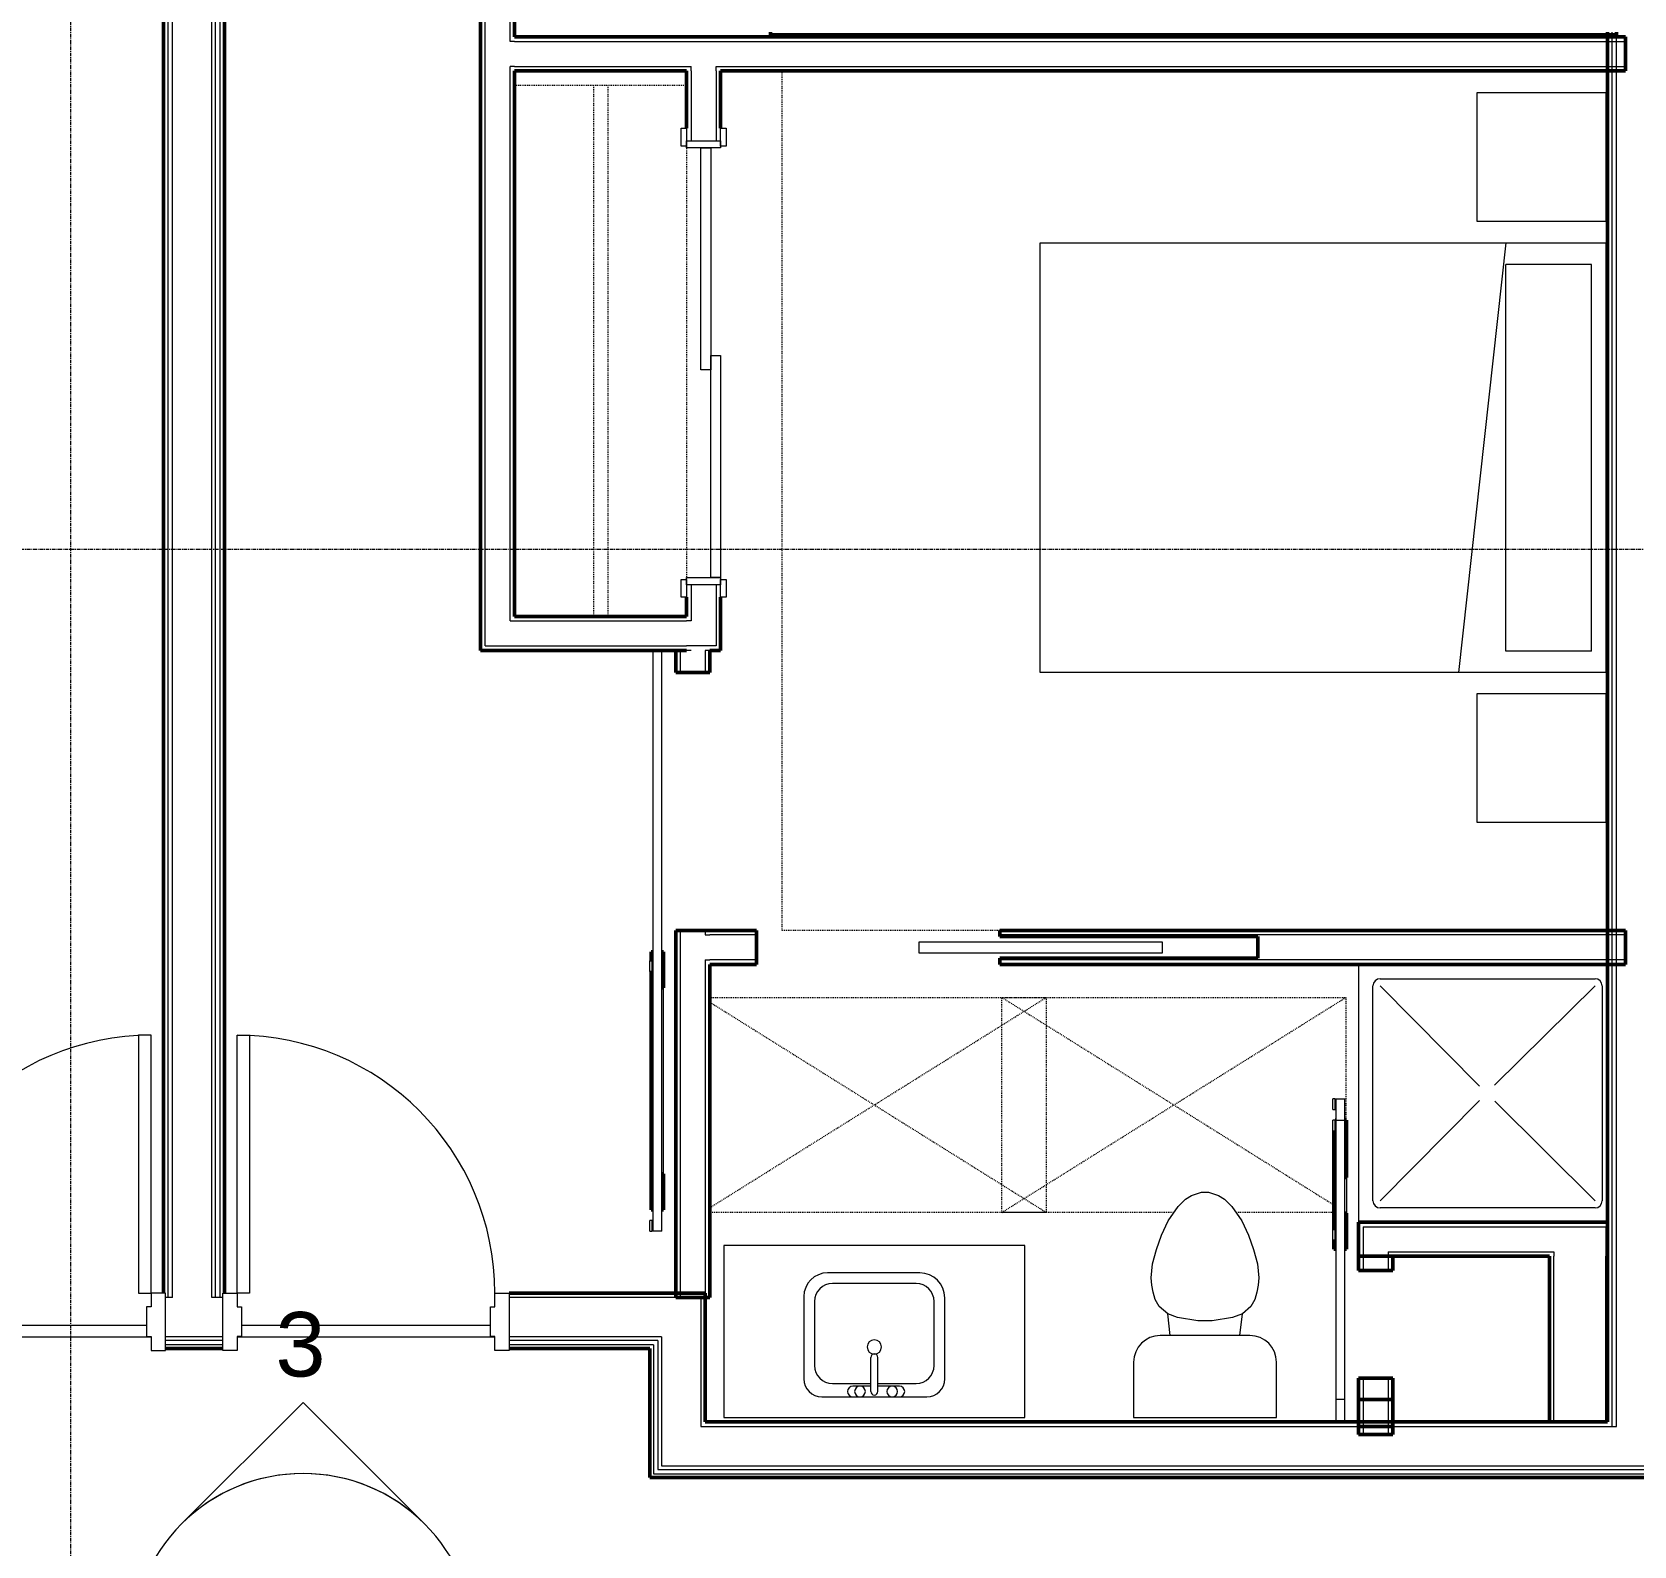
# Model space of a CAD drawing. Header units: inches. Extents: x -4217 to -1814, y 9706 to 12425.
# Drawn here: x -3159.7 to -2936.1, y 11708 to 11919.4 of the extents above; entities that cross this region are included whole.
import ezdxf

# ---------------------------------------------------------------- set-up
doc = ezdxf.new("R2010")
doc.units = ezdxf.units.IN
doc.header["$MEASUREMENT"] = 0
doc.linetypes.add('Dash', pattern=[0.25, 0.125, -0.125])
doc.linetypes.add('Grid Line 1_2_', pattern=[0.875, 0.5, -0.125, 0.125, -0.125])
for name, color, linetype, lineweight in [('A-DOOR-1', 250, 'Continuous', 9), ('A-DOOR-2', 90, 'Continuous', 20), ('A-DOOR-4', 50, 'Continuous', 13), ('A-DOOR-5', 10, 'Continuous', 50), ('A-DOOR-6', 31, 'Continuous', 20), ('A-DOOR-7', 31, 'Continuous', 9), ('A-DOOR-FRAM', 31, 'Continuous', 20), ('A-DOOR-FRAM-1', 90, 'Continuous', 20), ('A-FLOR-1', 50, 'Continuous', 13), ('A-GENM-HDLN-1', 250, 'Dash', 9), ('A-WALL', 113, 'Continuous', 13), ('A-WALL-3', 10, 'Continuous', 50), ('A-WALL-4', 50, 'Continuous', 13), ('G-ANNO-SYMB-2', 111, 'Continuous', 9), ('I-FURN-1', 250, 'Continuous', 9), ('I-FURN-HDLN-1', 250, 'Dash', 9), ('I-WALL-3', 2, 'Continuous', 50), ('P-SANR-FIXT-2', 250, 'Continuous', 9), ('Q-CASE-3', 250, 'Continuous', 9), ('Q-CASE-HDLN-1', 250, 'Dash', 9), ('S-GRID-1', 1, 'Grid Line 1_2_', 9)]:
    doc.layers.add(name, color=color, linetype=linetype, lineweight=lineweight)
doc.styles.add('Arial_1', font='arial.ttf', dxfattribs={"height": 9})

msp = doc.modelspace()

# ---------------------------------------------------------------- linework, layer by layer
at = {"layer": 'A-DOOR-1'}
for p, q in [((-3069.1006, 11906.01132), (-3068.3506, 11906.01132)), ((-3069.1006, 11903.51132), (-3069.1006, 11906.01132)), ((-3068.3506, 11906.01132), (-3068.3506, 11903.51132)), ((-3063.6006, 11906.01132), (-3062.8506, 11906.01132)), ((-3063.6006, 11903.51132), (-3063.6006, 11906.01132)), ((-3062.8506, 11906.01132), (-3062.8506, 11903.51132)), ((-3068.3506, 11903.51132), (-3069.1006, 11903.51132)), ((-3062.8506, 11903.51132), (-3063.6006, 11903.51132)), ((-3069.1006, 11843.01132), (-3068.3506, 11843.01132)), ((-3069.1006, 11840.51132), (-3069.1006, 11843.01132)), ((-3068.3506, 11843.01132), (-3068.3506, 11840.51132)), ((-3063.6006, 11843.01132), (-3062.8506, 11843.01132)), ((-3063.6006, 11840.51132), (-3063.6006, 11843.01132)), ((-3062.8506, 11843.01132), (-3062.8506, 11840.51132)), ((-3068.3506, 11840.51132), (-3069.1006, 11840.51132)), ((-3062.8506, 11840.51132), (-3063.6006, 11840.51132))]:
    msp.add_line(p, q, dxfattribs=at)
at = {"layer": 'A-DOOR-2'}
for p, q in [((-3066.3506, 11903.26132), (-3064.9756, 11903.26132)), ((-3066.3506, 11872.26132), (-3066.3506, 11903.26132)), ((-3064.9756, 11903.26132), (-3064.9756, 11872.26132)), ((-3064.9756, 11874.26132), (-3063.6006, 11874.26132)), ((-3064.9756, 11843.26132), (-3064.9756, 11874.26132)), ((-3063.6006, 11874.26132), (-3063.6006, 11843.26132)), ((-3064.9756, 11872.26132), (-3066.3506, 11872.26132)), ((-3063.6006, 11843.26132), (-3064.9756, 11843.26132)), ((-3001.93393, 11792.37529), (-3035.93393, 11792.37529)), ((-3035.93393, 11792.37529), (-3035.93393, 11790.87529)), ((-3001.93393, 11790.87529), (-3001.93393, 11792.37529)), ((-3035.93393, 11790.87529), (-3001.93393, 11790.87529))]:
    msp.add_line(p, q, dxfattribs=at)
at = {"layer": 'A-DOOR-4'}
for p, q in [((-3073.07166, 11833.00029), (-3073.07166, 11752.00029)), ((-3073.07166, 11833.00029), (-3072.44666, 11833.00029)), ((-3072.44666, 11833.00029), (-3071.82166, 11833.00029)), ((-3071.82166, 11752.00029), (-3071.82166, 11833.00029)), ((-3073.49874, 11788.26631), (-3073.49874, 11789.76631)), ((-3073.49874, 11789.76631), (-3073.17314, 11789.76631)), ((-3073.17314, 11788.26631), (-3073.17314, 11789.76631)), ((-3073.17314, 11788.26631), (-3073.49874, 11788.26631)), ((-3071.57166, 11760.00029), (-3071.57166, 11786.00029)), ((-2978.14874, 11769.00029), (-2978.14874, 11770.50029)), ((-2977.82314, 11770.50029), (-2978.14874, 11770.50029)), ((-2978.14874, 11769.00029), (-2977.82314, 11769.00029)), ((-2977.82314, 11769.00029), (-2977.82314, 11770.50029)), ((-2977.72166, 11770.50029), (-2977.72166, 11725.50029)), ((-2977.72166, 11770.50029), (-2977.09666, 11770.50029)), ((-2977.09666, 11770.50029), (-2976.47166, 11770.50029)), ((-2976.47166, 11725.50029), (-2976.47166, 11770.50029)), ((-2978.14874, 11766.00029), (-2978.14874, 11767.50029)), ((-2977.82314, 11767.50029), (-2978.14874, 11767.50029)), ((-2977.82314, 11766.00029), (-2977.82314, 11767.50029)), ((-2977.72166, 11767.50029), (-2977.72166, 11728.50029)), ((-2977.72166, 11767.50029), (-2977.09666, 11767.50029)), ((-2977.09666, 11767.50029), (-2976.47166, 11767.50029)), ((-2976.47166, 11728.50029), (-2976.47166, 11767.50029)), ((-2978.14874, 11766.00029), (-2977.82314, 11766.00029)), ((-2976.22166, 11759.50029), (-2976.22166, 11754.50029)), ((-2976.22166, 11759.50029), (-2976.22166, 11754.50029)), ((-3073.49874, 11752.00029), (-3073.49874, 11753.50029)), ((-3073.17314, 11753.50029), (-3073.49874, 11753.50029)), ((-3073.17314, 11752.00029), (-3073.17314, 11753.50029)), ((-3073.49874, 11752.00029), (-3073.17314, 11752.00029)), ((-3072.44666, 11752.00029), (-3073.07166, 11752.00029)), ((-3071.82166, 11752.00029), (-3072.44666, 11752.00029)), ((-2978.14874, 11750.73426), (-2978.14874, 11752.23426)), ((-2978.14874, 11752.23426), (-2977.82314, 11752.23426)), ((-2978.14874, 11750.73426), (-2978.14874, 11752.23426)), ((-2978.14874, 11752.23426), (-2977.82314, 11752.23426)), ((-2977.82314, 11750.73426), (-2977.82314, 11752.23426)), ((-2977.82314, 11750.73426), (-2977.82314, 11752.23426)), ((-2977.82314, 11750.73426), (-2978.14874, 11750.73426)), ((-2977.82314, 11750.73426), (-2978.14874, 11750.73426)), ((-2977.09666, 11728.50029), (-2977.72166, 11728.50029)), ((-2976.47166, 11728.50029), (-2977.09666, 11728.50029)), ((-2977.09666, 11725.50029), (-2977.72166, 11725.50029)), ((-2976.47166, 11725.50029), (-2977.09666, 11725.50029))]:
    msp.add_line(p, q, dxfattribs=at)
at = {"layer": 'A-DOOR-5'}
for p, q in [((-3073.32166, 11789.76631), (-3073.32166, 11791.00029)), ((-3073.32166, 11791.00029), (-3073.07166, 11791.00029)), ((-3071.82166, 11791.00029), (-3071.57166, 11791.00029)), ((-3071.57166, 11791.00029), (-3071.57166, 11786.00029)), ((-3073.32166, 11755.00029), (-3073.32166, 11788.26631)), ((-3071.57166, 11786.00029), (-3071.82166, 11786.00029)), ((-2977.72166, 11767.50029), (-2977.82314, 11767.50029)), ((-2976.22166, 11767.50029), (-2976.47166, 11767.50029)), ((-2976.22166, 11762.50029), (-2976.22166, 11767.50029)), ((-2977.97166, 11766.00029), (-2977.97166, 11752.23426)), ((-2977.72166, 11764.50029), (-2977.97166, 11764.50029)), ((-2977.97166, 11764.50029), (-2977.97166, 11752.23426)), ((-2976.22166, 11764.50029), (-2976.4733, 11764.50029)), ((-2976.22166, 11759.50029), (-2976.22166, 11764.50029)), ((-2976.47439, 11762.50029), (-2976.22166, 11762.50029)), ((-3071.82377, 11760.00029), (-3071.57166, 11760.00029)), ((-3071.57166, 11760.00029), (-3071.57166, 11755.00029)), ((-2976.47603, 11759.50029), (-2976.22166, 11759.50029)), ((-3073.07166, 11755.00029), (-3073.32166, 11755.00029)), ((-3071.57166, 11755.00029), (-3071.82245, 11755.00029)), ((-2976.22166, 11754.50029), (-2976.47876, 11754.50029)), ((-2976.22166, 11754.50029), (-2976.47876, 11754.50029)), ((-2976.22166, 11749.50029), (-2976.22166, 11754.50029)), ((-2976.22166, 11749.50029), (-2976.22166, 11754.50029)), ((-2977.97166, 11750.73426), (-2977.97166, 11749.50029)), ((-2977.97166, 11750.73426), (-2977.97166, 11749.50029)), ((-2977.97166, 11749.50029), (-2977.72166, 11749.50029)), ((-2977.97166, 11749.50029), (-2977.72166, 11749.50029)), ((-2976.47166, 11749.50029), (-2976.22166, 11749.50029)), ((-2976.47166, 11749.50029), (-2976.22166, 11749.50029))]:
    msp.add_line(p, q, dxfattribs=at)
at = {"layer": 'A-DOOR-6'}
for p, q in [((-3143.12374, 11779.3644), (-3144.87374, 11779.3644)), ((-3144.87374, 11779.3644), (-3144.87374, 11743.3644)), ((-3143.12374, 11743.3644), (-3143.12374, 11779.3644)), ((-3131.12374, 11743.3644), (-3131.12374, 11779.3644)), ((-3131.12374, 11779.3644), (-3129.37374, 11779.3644)), ((-3129.37374, 11779.3644), (-3129.37374, 11743.3644)), ((-3144.87374, 11743.3644), (-3143.12374, 11743.3644)), ((-3129.37374, 11743.3644), (-3131.12374, 11743.3644))]:
    msp.add_line(p, q, dxfattribs=at)
at = {"layer": 'A-DOOR-7'}
for centre, start, end in [((-3143.12374, 11743.3644), 90, 180), ((-3131.12374, 11743.3644), 0, 90)]:
    msp.add_arc(centre, 36, start, end, dxfattribs=at)
at = {"layer": 'A-DOOR-FRAM'}
for p, q in [((-3143.12374, 11743.3644), (-3143.12374, 11741.4269)), ((-3141.12374, 11743.3644), (-3143.12374, 11743.3644)), ((-3141.12374, 11735.3644), (-3141.12374, 11743.3644)), ((-3133.12374, 11743.3644), (-3131.12374, 11743.3644)), ((-3133.12374, 11735.3644), (-3133.12374, 11743.3644)), ((-3131.12374, 11743.3644), (-3131.12374, 11741.4269)), ((-3095.12374, 11741.4269), (-3095.12374, 11743.3644)), ((-3095.12374, 11743.3644), (-3093.12374, 11743.3644)), ((-3093.12374, 11743.3644), (-3093.12374, 11735.3644)), ((-3143.12374, 11741.4269), (-3143.74874, 11741.4269)), ((-3143.74874, 11741.4269), (-3143.74874, 11737.3019)), ((-3131.12374, 11741.4269), (-3130.49874, 11741.4269)), ((-3130.49874, 11741.4269), (-3130.49874, 11737.3019)), ((-3095.74874, 11741.4269), (-3095.12374, 11741.4269)), ((-3095.74874, 11737.3019), (-3095.74874, 11741.4269)), ((-3143.74874, 11737.3019), (-3143.12374, 11737.3019)), ((-3143.12374, 11737.3019), (-3143.12374, 11735.3644)), ((-3131.12374, 11737.3019), (-3131.12374, 11735.3644)), ((-3130.49874, 11737.3019), (-3131.12374, 11737.3019)), ((-3095.12374, 11737.3019), (-3095.74874, 11737.3019)), ((-3095.12374, 11735.3644), (-3095.12374, 11737.3019)), ((-3143.12374, 11735.3644), (-3141.12374, 11735.3644)), ((-3131.12374, 11735.3644), (-3133.12374, 11735.3644)), ((-3093.12374, 11735.3644), (-3095.12374, 11735.3644))]:
    msp.add_line(p, q, dxfattribs=at)
at = {"layer": 'A-DOOR-FRAM-1'}
for p, q in [((-3068.3506, 11904.26132), (-3063.6006, 11904.26132)), ((-3068.3506, 11903.26132), (-3068.3506, 11904.26132)), ((-3063.6006, 11903.26132), (-3068.3506, 11903.26132)), ((-3063.6006, 11904.26132), (-3063.6006, 11903.26132)), ((-3068.3506, 11843.26132), (-3063.6006, 11843.26132)), ((-3068.3506, 11842.26132), (-3068.3506, 11843.26132)), ((-3063.6006, 11843.26132), (-3063.6006, 11842.26132)), ((-3063.6006, 11842.26132), (-3068.3506, 11842.26132))]:
    msp.add_line(p, q, dxfattribs=at)
at = {"layer": 'A-FLOR-1'}
for p, q in [((-3143.74874, 11738.8394), (-3178.49874, 11738.8394)), ((-3095.74874, 11738.8394), (-3130.49874, 11738.8394)), ((-3179.12374, 11737.2394), (-3143.12374, 11737.2394)), ((-3131.12374, 11737.2394), (-3095.12374, 11737.2394))]:
    msp.add_line(p, q, dxfattribs=at)
at = {"layer": 'A-GENM-HDLN-1'}
for p, q in [((-3065.12374, 11755.26591), (-3018.14874, 11784.62529)), ((-3065.12374, 11784.62529), (-3018.14874, 11784.62529)), ((-3024.32374, 11784.62529), (-2977.97166, 11755.65524)), ((-3024.32374, 11754.62529), (-2976.32374, 11784.62529)), ((-3024.32374, 11784.62529), (-2976.32374, 11784.62529)), ((-3024.32374, 11754.62529), (-3024.32374, 11784.62529)), ((-3018.14874, 11784.62529), (-3018.14874, 11754.62529)), ((-2976.32374, 11784.62529), (-2976.32374, 11767.50029)), ((-3065.12374, 11783.98466), (-3018.14874, 11754.62529)), ((-3018.14874, 11754.62529), (-3065.12374, 11754.62529)), ((-3000.29438, 11754.62529), (-3024.32374, 11754.62529)), ((-2977.97166, 11754.62529), (-2991.64895, 11754.62529))]:
    msp.add_line(p, q, dxfattribs=at)
at = {"layer": 'A-WALL'}
for p, q in [((-3140.74874, 11742.7394), (-3140.74874, 12110.3394)), ((-3140.12374, 11742.7394), (-3140.12374, 12110.3394)), ((-3134.62374, 11742.7394), (-3134.62374, 12110.3394)), ((-3134.12374, 11742.7394), (-3134.12374, 12110.3394)), ((-3133.49874, 11742.7394), (-3133.49874, 12110.3394)), ((-2939.14874, 11724.7394), (-2939.14874, 11919.43779)), ((-2938.52374, 11724.7394), (-2938.52374, 11919.43779)), ((-3140.12374, 11742.7394), (-3141.12374, 11742.7394)), ((-3133.12374, 11742.7394), (-3134.62374, 11742.7394)), ((-3066.37374, 11742.7394), (-3093.12374, 11742.7394)), ((-3066.37374, 11742.7394), (-3066.37374, 11724.7394)), ((-3133.12374, 11737.2394), (-3141.12374, 11737.2394)), ((-3133.12374, 11736.7394), (-3141.12374, 11736.7394)), ((-3133.12374, 11736.1144), (-3141.12374, 11736.1144)), ((-3071.87374, 11737.2394), (-3093.12374, 11737.2394)), ((-3072.37374, 11736.7394), (-3093.12374, 11736.7394)), ((-3072.99874, 11736.1144), (-3093.12374, 11736.1144)), ((-3072.99874, 11736.1144), (-3072.99874, 11718.1144)), ((-3072.37374, 11736.7394), (-3072.37374, 11718.7394)), ((-3071.87374, 11737.2394), (-3071.87374, 11719.2394)), ((-3066.37374, 11724.7394), (-2938.52374, 11724.7394)), ((-3072.99874, 11718.1144), (-2798.02374, 11718.1144)), ((-3072.37374, 11718.7394), (-2798.64874, 11718.7394)), ((-3071.87374, 11719.2394), (-2799.14874, 11719.2394))]:
    msp.add_line(p, q, dxfattribs=at)
at = {"layer": 'A-WALL-3'}
for p, q in [((-3097.12374, 11940.76132), (-3097.12374, 11837.85214)), ((-3092.37374, 11918.75029), (-3092.37374, 11921.06279)), ((-3056.62374, 11919.43779), (-3056.62374, 11919.06279)), ((-3056.62374, 11919.06279), (-2938.52374, 11919.06279)), ((-2938.52374, 11919.06279), (-2938.52374, 11919.43779)), ((-2937.27374, 11918.75029), (-3092.37374, 11918.75029)), ((-2937.27374, 11914.00029), (-2937.27374, 11918.75029)), ((-3092.37374, 11914.00029), (-3068.3506, 11914.00029)), ((-3092.37374, 11837.85214), (-3092.37374, 11914.00029)), ((-3068.3506, 11914.00029), (-3068.3506, 11906.01132)), ((-3063.6006, 11906.01132), (-3063.6006, 11914.00029)), ((-3063.6006, 11914.00029), (-2937.27374, 11914.00029)), ((-3068.3506, 11840.51132), (-3068.3506, 11837.85214)), ((-3063.6006, 11833.10214), (-3063.6006, 11840.51132)), ((-3097.12374, 11837.85214), (-3097.12374, 11833.72714)), ((-3068.3506, 11837.85214), (-3092.37374, 11837.85214)), ((-3097.12374, 11833.72714), (-3097.12374, 11833.10214)), ((-3097.12374, 11833.10214), (-3068.3506, 11833.10214)), ((-3068.3506, 11833.10214), (-3069.87374, 11833.10214)), ((-3069.87374, 11833.10214), (-3069.87374, 11830.00029)), ((-3065.12374, 11830.00029), (-3065.12374, 11833.10214)), ((-3065.12374, 11833.10214), (-3064.2256, 11833.10214)), ((-3064.2256, 11833.10214), (-3063.6006, 11833.10214)), ((-3069.87374, 11830.00029), (-3065.12374, 11830.00029)), ((-3065.12374, 11794.00029), (-3069.87374, 11794.00029)), ((-3069.87374, 11794.00029), (-3069.87374, 11742.72714)), ((-3058.6006, 11794.00029), (-3065.12374, 11794.00029)), ((-3058.6006, 11789.25029), (-3058.6006, 11794.00029)), ((-2937.27374, 11794.00029), (-3024.6006, 11794.00029)), ((-3024.6006, 11794.00029), (-3024.6006, 11793.12529)), ((-2937.27374, 11789.25029), (-2937.27374, 11794.00029)), ((-3024.6006, 11793.12529), (-2988.6006, 11793.12529)), ((-2988.6006, 11793.12529), (-2988.6006, 11790.12529)), ((-3065.12374, 11742.72714), (-3065.12374, 11789.25029)), ((-3065.12374, 11789.25029), (-3058.6006, 11789.25029)), ((-2988.6006, 11790.12529), (-3024.6006, 11790.12529)), ((-3024.6006, 11790.12529), (-3024.6006, 11789.25029)), ((-3024.6006, 11789.25029), (-2937.27374, 11789.25029)), ((-2973.89874, 11753.25029), (-2974.52374, 11753.25029)), ((-2974.52374, 11753.25029), (-2974.52374, 11746.50029)), ((-2969.77374, 11753.25029), (-2973.89874, 11753.25029)), ((-2939.77374, 11753.25029), (-2969.77374, 11753.25029)), ((-2939.77374, 11752.62529), (-2939.77374, 11753.25029)), ((-2939.77374, 11748.50029), (-2939.77374, 11752.62529)), ((-2969.77374, 11748.50029), (-2974.52374, 11748.50029)), ((-2974.52374, 11748.50029), (-2974.52374, 11746.50029)), ((-2969.77374, 11746.50029), (-2969.77374, 11748.50029)), ((-2969.77374, 11746.50029), (-2969.77374, 11748.50029)), ((-2969.77374, 11748.50029), (-2947.89874, 11748.50029)), ((-2947.89874, 11748.50029), (-2947.89874, 11725.3644)), ((-2939.77374, 11725.3644), (-2939.77374, 11748.50029)), ((-2974.52374, 11746.50029), (-2969.77374, 11746.50029)), ((-2974.52374, 11746.50029), (-2969.77374, 11746.50029)), ((-3069.87374, 11742.72714), (-3065.12374, 11742.72714)), ((-2969.77374, 11731.50029), (-2974.52374, 11731.50029)), ((-2974.52374, 11731.50029), (-2974.52374, 11723.6144)), ((-2969.77374, 11723.6144), (-2969.77374, 11731.50029)), ((-2969.77374, 11728.50029), (-2974.52374, 11728.50029)), ((-2974.52374, 11728.50029), (-2974.52374, 11724.7394)), ((-2969.77374, 11724.7394), (-2969.77374, 11728.50029)), ((-2974.52374, 11724.7394), (-2969.77374, 11724.7394)), ((-2947.89874, 11725.3644), (-2939.77374, 11725.3644)), ((-2974.52374, 11723.6144), (-2969.77374, 11723.6144))]:
    msp.add_line(p, q, dxfattribs=at)
at = {"layer": 'A-WALL-4'}
for p, q in [((-3096.49874, 11837.85214), (-3096.49874, 11940.76132)), ((-3092.99874, 11918.12529), (-3092.99874, 11940.76132)), ((-3092.37374, 11918.12529), (-3092.99874, 11918.12529)), ((-3092.37374, 11918.12529), (-2937.27374, 11918.12529)), ((-3092.37374, 11914.62529), (-3092.99874, 11914.62529)), ((-3092.99874, 11837.85214), (-3092.99874, 11914.62529)), ((-3092.37374, 11914.62529), (-3067.7256, 11914.62529)), ((-3067.7256, 11914.00029), (-3067.7256, 11914.62529)), ((-3064.2256, 11914.00029), (-3064.2256, 11914.62529)), ((-3064.2256, 11914.62529), (-2937.27374, 11914.62529)), ((-3067.7256, 11914.00029), (-3067.7256, 11904.26132)), ((-3064.2256, 11914.00029), (-3064.2256, 11904.26132)), ((-3067.7256, 11842.26132), (-3067.7256, 11837.22714)), ((-3064.2256, 11842.26132), (-3064.2256, 11833.72714)), ((-3096.49874, 11837.22714), (-3096.49874, 11837.85214)), ((-3096.49874, 11833.72714), (-3096.49874, 11837.22714)), ((-3092.99874, 11837.22714), (-3092.99874, 11837.85214)), ((-3092.99874, 11837.22714), (-3068.3506, 11837.22714)), ((-3067.7256, 11837.22714), (-3068.3506, 11837.22714)), ((-3096.49874, 11833.72714), (-3068.3506, 11833.72714)), ((-3069.24874, 11833.10214), (-3069.24874, 11830.00029)), ((-3067.7256, 11833.72714), (-3068.3506, 11833.72714)), ((-3067.7256, 11833.10214), (-3068.3506, 11833.10214)), ((-3064.2256, 11833.72714), (-3067.7256, 11833.72714)), ((-3065.12374, 11833.10214), (-3065.74874, 11833.10214)), ((-3065.74874, 11833.10214), (-3065.74874, 11830.00029)), ((-3069.24874, 11794.00029), (-3069.24874, 11742.72714)), ((-3065.74874, 11794.00029), (-3065.74874, 11793.37529)), ((-3065.74874, 11793.37529), (-3065.12374, 11793.37529)), ((-3058.6006, 11793.37529), (-3065.12374, 11793.37529)), ((-2937.27374, 11793.37529), (-3024.6006, 11793.37529)), ((-3065.74874, 11789.87529), (-3065.74874, 11742.72714)), ((-3065.74874, 11789.87529), (-3065.12374, 11789.87529)), ((-3058.6006, 11789.87529), (-3065.12374, 11789.87529)), ((-2937.27374, 11789.87529), (-3024.6006, 11789.87529)), ((-2973.89874, 11752.62529), (-2973.89874, 11746.50029)), ((-2973.89874, 11752.62529), (-2970.39874, 11752.62529)), ((-2970.39874, 11752.62529), (-2969.77374, 11752.62529)), ((-2969.77374, 11752.62529), (-2940.02374, 11752.62529)), ((-2940.02374, 11752.62529), (-2939.77374, 11752.62529)), ((-2940.02374, 11752.62529), (-2939.77374, 11752.62529)), ((-2940.02374, 11752.62529), (-2940.02374, 11749.12529)), ((-2970.39874, 11749.12529), (-2970.39874, 11746.50029)), ((-2970.39874, 11749.12529), (-2969.77374, 11749.12529)), ((-2969.77374, 11749.12529), (-2947.27374, 11749.12529)), ((-2947.27374, 11749.12529), (-2947.27374, 11748.50029)), ((-2940.02374, 11749.12529), (-2940.02374, 11748.50029)), ((-2973.89874, 11748.50029), (-2973.89874, 11746.50029)), ((-2970.39874, 11748.50029), (-2970.39874, 11746.50029)), ((-2947.27374, 11725.3644), (-2947.27374, 11748.50029)), ((-2940.02374, 11725.3644), (-2940.02374, 11748.50029)), ((-2973.89874, 11731.50029), (-2973.89874, 11723.6144)), ((-2970.39874, 11731.50029), (-2970.39874, 11723.6144)), ((-2973.89874, 11728.50029), (-2973.89874, 11724.7394)), ((-2970.39874, 11728.50029), (-2970.39874, 11724.7394))]:
    msp.add_line(p, q, dxfattribs=at)
at = {"layer": 'G-ANNO-SYMB-2'}
for p, q in [((-3121.90197, 11728.10004), (-3138.87253, 11711.12948)), ((-3104.9314, 11711.12948), (-3121.90197, 11728.10004))]:
    msp.add_line(p, q, dxfattribs=at)
for start, end in [(0, 180), (45, 135)]:
    msp.add_arc((-3121.90197, 11694.15891), 24, start, end, dxfattribs=at)
at = {"layer": 'I-FURN-1'}
for p, q in [((-2957.99848, 11911.00029), (-2939.99848, 11911.00029)), ((-2957.99848, 11893.00029), (-2957.99848, 11911.00029)), ((-2939.99848, 11911.00029), (-2939.99848, 11893.00029)), ((-2939.99848, 11893.00029), (-2957.99848, 11893.00029)), ((-3018.99848, 11890.00029), (-2939.99848, 11890.00029)), ((-3018.99848, 11830.00029), (-3018.99848, 11890.00029)), ((-2953.99848, 11890.00029), (-2960.5781, 11830.00029)), ((-2939.99848, 11890.00029), (-2939.99848, 11830.00029)), ((-2941.99848, 11887.00029), (-2953.99848, 11887.00029)), ((-2953.99848, 11833.00029), (-2953.99848, 11887.00029)), ((-2941.99848, 11833.00029), (-2941.99848, 11887.00029)), ((-2941.99848, 11833.00029), (-2953.99848, 11833.00029)), ((-2939.99848, 11830.00029), (-3018.99848, 11830.00029)), ((-2957.99848, 11827.06845), (-2939.99848, 11827.06845)), ((-2957.99848, 11809.06845), (-2957.99848, 11827.06845)), ((-2939.99848, 11827.06845), (-2939.99848, 11809.06845)), ((-2939.99848, 11809.06845), (-2957.99848, 11809.06845))]:
    msp.add_line(p, q, dxfattribs=at)
at = {"layer": 'I-FURN-HDLN-1'}
for p, q in [((-3054.99848, 11794.00029), (-3054.99848, 11914.00029)), ((-3024.6006, 11794.00029), (-3054.99848, 11794.00029))]:
    msp.add_line(p, q, dxfattribs=at)
at = {"layer": 'I-WALL-3'}
for p, q in [((-3141.37374, 12011.97447), (-3141.37374, 11743.3644)), ((-3132.87374, 11743.3644), (-3132.87374, 12011.97906)), ((-2939.77374, 11919.43779), (-2939.77374, 11725.3644)), ((-3065.74874, 11743.3644), (-3093.12374, 11743.3644)), ((-3065.74874, 11725.3644), (-3065.74874, 11743.3644)), ((-3141.12374, 11735.6144), (-3133.12374, 11735.6144)), ((-3093.12374, 11735.6144), (-3073.49874, 11735.6144)), ((-3073.49874, 11735.6144), (-3073.49874, 11717.6144)), ((-2939.77374, 11725.3644), (-3065.74874, 11725.3644)), ((-3073.49874, 11717.6144), (-2797.52374, 11717.6144))]:
    msp.add_line(p, q, dxfattribs=at)
at = {"layer": 'P-SANR-FIXT-2'}
for p, q in [((-2974.52374, 11789.25029), (-2974.52374, 11753.25029)), ((-2971.52374, 11787.25029), (-2941.52374, 11787.25029)), ((-2972.52374, 11756.25029), (-2972.52374, 11786.25029)), ((-2957.63935, 11772.25299), (-2971.52374, 11786.25029)), ((-2955.55192, 11772.3929), (-2941.52374, 11786.25029)), ((-2940.52374, 11786.25029), (-2940.52374, 11756.25029)), ((-2957.65595, 11770.26637), (-2971.52374, 11756.25029)), ((-2955.51322, 11770.14175), (-2941.52374, 11756.25029)), ((-2999.71143, 11755.46562), (-2998.71143, 11756.46562)), ((-2998.71143, 11756.46562), (-2997.8454, 11756.96562)), ((-2997.8454, 11756.96562), (-2996.47166, 11757.46562)), ((-2996.47166, 11757.46562), (-2995.47166, 11757.46562)), ((-2995.47166, 11757.46562), (-2994.09792, 11756.96562)), ((-2994.09792, 11756.96562), (-2993.2319, 11756.46562)), ((-2993.2319, 11756.46562), (-2992.2319, 11755.46562)), ((-3002.03147, 11751.46562), (-3001.09886, 11753.46562)), ((-3001.09886, 11753.46562), (-2999.71143, 11755.46562)), ((-2992.2319, 11755.46562), (-2990.84447, 11753.46562)), ((-2990.84447, 11753.46562), (-2989.91185, 11751.46562)), ((-2941.52374, 11755.25029), (-2971.52374, 11755.25029)), ((-3002.75941, 11749.46562), (-3002.03147, 11751.46562)), ((-2989.91185, 11751.46562), (-2989.18391, 11749.46562)), ((-3003.29735, 11747.45801), (-3002.75941, 11749.46562)), ((-2989.18391, 11749.46562), (-2988.64597, 11747.45801)), ((-3003.47166, 11745.46562), (-3003.29735, 11747.45801)), ((-2988.64597, 11747.45801), (-2988.47166, 11745.46562)), ((-3035.80622, 11746.18723), (-3048.67039, 11746.18723)), ((-3035.80622, 11746.18723), (-3048.67039, 11746.18723)), ((-3036.30622, 11744.68723), (-3047.99126, 11744.68723)), ((-3003.38451, 11744.46942), (-3003.47166, 11745.46562)), ((-3003.20751, 11743.46562), (-3003.38451, 11744.46942)), ((-2988.55882, 11744.46942), (-2988.73582, 11743.46562)), ((-2988.47166, 11745.46562), (-2988.55882, 11744.46942)), ((-3051.99126, 11742.86636), (-3051.99126, 11731.3644)), ((-3051.99126, 11742.86636), (-3051.99126, 11731.3644)), ((-3050.49126, 11742.18723), (-3050.49126, 11733.2394)), ((-3033.80622, 11733.2394), (-3033.80622, 11742.18723)), ((-3032.30622, 11731.3644), (-3032.30622, 11742.68723)), ((-3032.30622, 11731.3644), (-3032.30622, 11742.68723)), ((-3002.93956, 11742.46562), (-3003.20751, 11743.46562)), ((-3002.3728, 11741.46562), (-3002.93956, 11742.46562)), ((-2989.00376, 11742.46562), (-2989.57053, 11741.46562)), ((-2988.73582, 11743.46562), (-2989.00376, 11742.46562)), ((-3001.18104, 11740.46562), (-3002.3728, 11741.46562)), ((-2999.8073, 11739.96562), (-3001.18104, 11740.46562)), ((-3000.83332, 11737.44184), (-3001.18104, 11740.46562)), ((-2996.97166, 11739.46562), (-2999.8073, 11739.96562)), ((-2992.13602, 11739.96562), (-2994.97166, 11739.46562)), ((-2990.76228, 11740.46562), (-2992.13602, 11739.96562)), ((-2991.11, 11737.44184), (-2990.76228, 11740.46562)), ((-2989.57053, 11741.46562), (-2990.76228, 11740.46562)), ((-2994.97166, 11739.46562), (-2996.97166, 11739.46562)), ((-2989.72166, 11737.44184), (-3002.22166, 11737.44184)), ((-3042.64874, 11729.6282), (-3042.64874, 11734.36655)), ((-3041.64874, 11729.6282), (-3041.64874, 11734.36655)), ((-3005.94788, 11733.71562), (-3005.94788, 11725.9894)), ((-2985.99544, 11725.9894), (-2985.99544, 11733.71562)), ((-3049.49126, 11728.8644), (-3034.80622, 11728.8644)), ((-3049.49126, 11728.8644), (-3034.80622, 11728.8644)), ((-3047.99126, 11730.7394), (-3042.64874, 11730.7394)), ((-3042.64874, 11730.3644), (-3045.14874, 11730.3644)), ((-3045.14874, 11728.8644), (-3038.64874, 11728.8644)), ((-3041.64874, 11730.7394), (-3036.30622, 11730.7394)), ((-3038.64874, 11730.3644), (-3041.64874, 11730.3644)), ((-3005.94788, 11725.9894), (-2985.99544, 11725.9894))]:
    msp.add_line(p, q, dxfattribs=at)
for centre, radius, start, end in [((-2971.52374, 11786.25029), 1, 90, 180), ((-2941.52374, 11786.25029), 1, 0, 90), ((-2971.52374, 11756.25029), 1, 180, 270), ((-2941.52374, 11756.25029), 1, 270, 0), ((-3048.67039, 11742.86636), 3.32087, 90, 180), ((-3048.67039, 11742.86636), 3.32087, 90, 180), ((-3047.99126, 11742.18723), 2.5, 90, 180), ((-3036.30622, 11742.18723), 2.5, 0, 90), ((-3035.80622, 11742.68723), 3.5, 0, 90), ((-3035.80622, 11742.68723), 3.5, 0, 90), ((-3042.14874, 11735.83173), 1, 0, 180), ((-3042.14874, 11735.83173), 1, 180, 0), ((-3002.22166, 11733.71562), 3.72622, 90, 180), ((-2989.72166, 11733.71562), 3.72622, 0, 90), ((-3047.99126, 11733.2394), 2.5, 180, 270), ((-3042.14874, 11734.36655), 0.5, 0, 180), ((-3036.30622, 11733.2394), 2.5, 270, 0), ((-3049.49126, 11731.3644), 2.5, 180, 270), ((-3049.49126, 11731.3644), 2.5, 180, 270), ((-3034.80622, 11731.3644), 2.5, 270, 0), ((-3034.80622, 11731.3644), 2.5, 270, 0), ((-3045.14874, 11729.6144), 0.75, 90, 270), ((-3044.14874, 11729.6144), 0.75, 0, 180), ((-3044.14874, 11729.6144), 0.75, 180, 0), ((-3042.14874, 11729.6282), 0.5, 180, 0), ((-3039.64874, 11729.6144), 0.75, 0, 180), ((-3039.64874, 11729.6144), 0.75, 180, 0), ((-3038.64874, 11729.6144), 0.75, 270, 90)]:
    msp.add_arc(centre, radius, start, end, dxfattribs=at)
at = {"layer": 'Q-CASE-3'}
for p, q in [((-3021.14874, 11749.9894), (-3063.14874, 11749.9894)), ((-3063.14874, 11749.9894), (-3063.14874, 11725.9894)), ((-3021.14874, 11725.9894), (-3021.14874, 11749.9894)), ((-3063.14874, 11725.9894), (-3021.14874, 11725.9894))]:
    msp.add_line(p, q, dxfattribs=at)
at = {"layer": 'Q-CASE-HDLN-1'}
for p, q in [((-3092.37374, 11837.85214), (-3092.37374, 11912.01132)), ((-3092.37374, 11912.01132), (-3068.37374, 11912.01132)), ((-3081.37374, 11912.01132), (-3081.37374, 11837.85214)), ((-3079.37374, 11912.01132), (-3079.37374, 11837.85214)), ((-3068.37374, 11912.01132), (-3068.37374, 11906.01132)), ((-3068.37374, 11903.51132), (-3068.37374, 11843.01132)), ((-3068.37374, 11840.51132), (-3068.37374, 11837.85214)), ((-3068.37374, 11837.85214), (-3092.37374, 11837.85214))]:
    msp.add_line(p, q, dxfattribs=at)
at = {"layer": 'S-GRID-1'}
for p, q in [((-3154.32374, 9836.17969), (-3154.32374, 12376.79045)), ((-1814.20638, 11847.1894), (-4168.71446, 11847.1894))]:
    msp.add_line(p, q, dxfattribs=at)

# ---------------------------------------------------------------- texts
at = {"layer": 'G-ANNO-SYMB-2', "insert": (-3125.76232, 11740.71363), "char_height": 9, "width": 8.484, "attachment_point": 1, "style": 'Arial_1'}
msp.add_mtext('3', dxfattribs=at)

doc.saveas('drawing.dxf')
